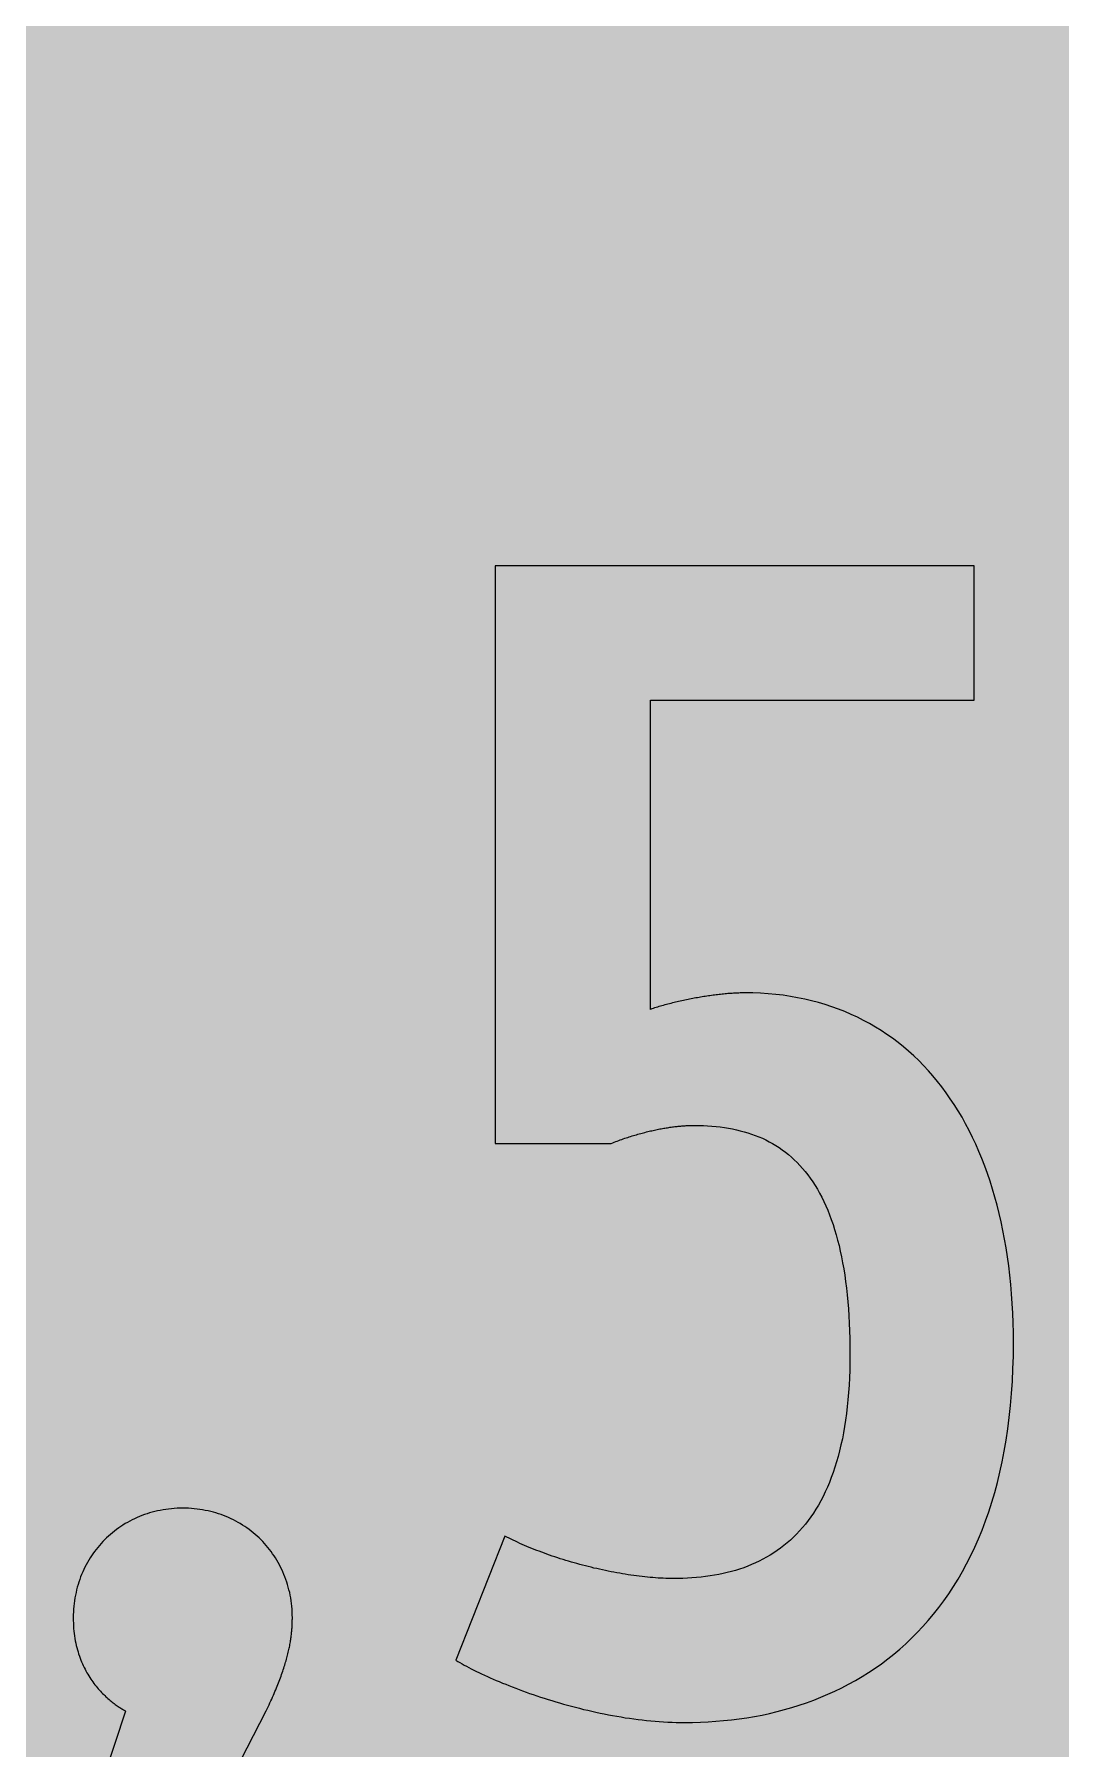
# Model space of a CAD drawing. Header units: millimetres. Extents: x 0 to 183, y 0 to 141.
# Drawn here: x 105.28 to 131.86, y 23.07 to 67.43 of the extents above; entities that cross this region are included whole.
import ezdxf

# ---------------------------------------------------------------- set-up
doc = ezdxf.new("R2010")
doc.units = ezdxf.units.MM

msp = doc.modelspace()

# ---------------------------------------------------------------- hatches: boundary and pattern name
for color, points in [(254, [(14.1633, 0.0536), (13.9878, 0.0533), (13.8125, 0.0559), (13.6373, 0.061), (13.462, 0.0686), (13.2893, 0.0787), (13.114, 0.0914), (12.9413, 0.1041), (12.7686, 0.1219), (12.5959, 0.1397), (12.4231, 0.16), (12.2504, 0.1829), (12.0777, 0.2057), (11.9075, 0.2337), (11.7373, 0.2616), (11.5672, 0.2921), (11.397, 0.3251), (11.2268, 0.3607), (11.0592, 0.3988), (10.8915, 0.4369), (10.7239, 0.4775), (10.5562, 0.5207), (10.3886, 0.5664), (10.2235, 0.6121), (10.0584, 0.6629), (9.8933, 0.7137), (9.7307, 0.7671), (9.5682, 0.8204), (9.4056, 0.8788), (9.2431, 0.9373), (9.083, 0.9982), (8.923, 1.0617), (8.763, 1.1252), (8.6055, 1.1938), (8.4455, 1.2624), (8.2906, 1.331), (8.1331, 1.4046), (7.9781, 1.4783), (7.8232, 1.5545), (7.6708, 1.6332), (7.5184, 1.7145), (7.366, 1.7958), (7.2161, 1.8796), (7.0663, 1.966), (6.919, 2.0523), (6.7716, 2.1438), (6.6243, 2.2352), (6.4795, 2.3266), (6.3348, 2.4232), (6.19, 2.5197), (6.0477, 2.6187), (5.908, 2.7178), (5.7683, 2.8194), (5.6286, 2.9235), (5.4915, 3.0302), (5.3543, 3.1369), (5.2197, 3.2461), (5.0851, 3.3579), (4.953, 3.4722), (4.8209, 3.5865), (4.6914, 3.7033), (4.5644, 3.8202), (4.4348, 3.9395), (4.3104, 4.0615), (4.1859, 4.1859), (4.0615, 4.3104), (3.9395, 4.4348), (3.8202, 4.5618), (3.7033, 4.6914), (3.5865, 4.8209), (3.4722, 4.953), (3.3579, 5.0851), (3.2487, 5.2197), (3.1369, 5.3543), (3.0302, 5.4915), (2.9235, 5.6286), (2.8194, 5.7683), (2.7178, 5.908), (2.6187, 6.0477), (2.5197, 6.19), (2.4232, 6.3348), (2.3266, 6.477), (2.2352, 6.6243), (2.1438, 6.7691), (2.0523, 6.919), (1.966, 7.0663), (1.8796, 7.2161), (1.7958, 7.366), (1.7145, 7.5184), (1.6332, 7.6708), (1.5545, 7.8232), (1.4783, 7.9781), (1.4046, 8.1331), (1.331, 8.2906), (1.2598, 8.4455), (1.1913, 8.603), (1.1252, 8.763), (1.0592, 8.923), (0.9982, 9.083), (0.9373, 9.2431), (0.8763, 9.4056), (0.8204, 9.5682), (0.7645, 9.7307), (0.7112, 9.8933), (0.6604, 10.0584), (0.6121, 10.2235), (0.5639, 10.3911), (0.5207, 10.5562), (0.4775, 10.7239), (0.4343, 10.8915), (0.3962, 11.0592), (0.3607, 11.2268), (0.3251, 11.397), (0.2921, 11.5672), (0.2616, 11.7373), (0.2311, 11.9075), (0.2057, 12.0802), (0.1803, 12.2504), (0.1575, 12.4231), (0.1372, 12.5959), (0.1194, 12.7686), (0.1041, 12.9413), (0.0889, 13.1166), (0.0787, 13.2893), (0.0686, 13.4645), (0.061, 13.6373), (0.0559, 13.8125), (0.0508, 13.9878), (0.0508, 14.163), (0.0522, 127.0536), (0.0508, 127.2286), (0.0559, 127.4039), (0.061, 127.5766), (0.0686, 127.7518), (0.0787, 127.9271), (0.0889, 128.0998), (0.1041, 128.2725), (0.1194, 128.4478), (0.1372, 128.6205), (0.1575, 128.7907), (0.1803, 128.9634), (0.2057, 129.1361), (0.2311, 129.3063), (0.2616, 129.4765), (0.2921, 129.6467), (0.3251, 129.8169), (0.3607, 129.987), (0.3962, 130.1547), (0.4343, 130.3249), (0.4775, 130.49), (0.5207, 130.6576), (0.5639, 130.8252), (0.6121, 130.9903), (0.6604, 131.1554), (0.7112, 131.3205), (0.7645, 131.4831), (0.8204, 131.6482), (0.8763, 131.8082), (0.9373, 131.9708), (0.9982, 132.1308), (1.0592, 132.2934), (1.1252, 132.4508), (1.1913, 132.6109), (1.2598, 132.7683), (1.331, 132.9258), (1.4046, 133.0808), (1.4783, 133.2357), (1.5545, 133.3906), (1.6332, 133.543), (1.7145, 133.6954), (1.7958, 133.8478), (1.8796, 133.9977), (1.966, 134.1476), (2.0523, 134.2974), (2.1438, 134.4447), (2.2352, 134.5895), (2.3266, 134.7368), (2.4232, 134.8791), (2.5197, 135.0239), (2.6187, 135.1661), (2.7178, 135.3058), (2.8194, 135.4455), (2.9235, 135.5852), (3.0302, 135.7224), (3.1369, 135.8595), (3.2487, 135.9941), (3.3579, 136.1288), (3.4722, 136.2608), (3.5865, 136.3929), (3.7033, 136.5225), (3.8202, 136.652), (3.9395, 136.779), (4.0615, 136.9035), (4.1859, 137.0305), (4.3104, 137.1524), (4.4348, 137.2743), (4.5644, 137.3937), (4.6914, 137.5131), (4.8209, 137.6274), (4.953, 137.7442), (5.0851, 137.856), (5.2197, 137.9677), (5.3543, 138.0769), (5.4915, 138.1836), (5.6286, 138.2903), (5.7683, 138.3944), (5.908, 138.496), (6.0477, 138.5976), (6.19, 138.6942), (6.3348, 138.7932), (6.4795, 138.8872), (6.6243, 138.9812), (6.7716, 139.0726), (6.919, 139.1615), (7.0663, 139.2479), (7.2161, 139.3342), (7.366, 139.4181), (7.5184, 139.5019), (7.6708, 139.5806), (7.8232, 139.6594), (7.9781, 139.7356), (8.1331, 139.8092), (8.2906, 139.8829), (8.4455, 139.954), (8.6055, 140.0226), (8.763, 140.0886), (8.923, 140.1547), (9.083, 140.2182), (9.2431, 140.2791), (9.4056, 140.3375), (9.5682, 140.3934), (9.7307, 140.4493), (9.8933, 140.5026), (10.0584, 140.5534), (10.2235, 140.6017), (10.3886, 140.65), (10.5562, 140.6957), (10.7239, 140.7389), (10.8915, 140.7795), (11.0592, 140.8176), (11.2268, 140.8557), (11.397, 140.8887), (11.5672, 140.9217), (11.7373, 140.9522), (11.9075, 140.9827), (12.0777, 141.0081), (12.2504, 141.0335), (12.4231, 141.0564), (12.5959, 141.0767), (12.7686, 141.0945), (12.9413, 141.1097), (13.114, 141.1249), (13.2893, 141.1376), (13.462, 141.1453), (13.6373, 141.1529), (13.8125, 141.158), (13.9878, 141.163), (14.163, 141.163), (169.3855, 141.1647), (169.5602, 141.163), (169.7355, 141.158), (169.9108, 141.1529), (170.0835, 141.1453), (170.2587, 141.1376), (170.4315, 141.1249), (170.6067, 141.1097), (170.7794, 141.0945), (170.9522, 141.0767), (171.1249, 141.0564), (171.2976, 141.0335), (171.4678, 141.0081), (171.6405, 140.9827), (171.8107, 140.9522), (171.9809, 140.9217), (172.151, 140.8887), (172.3187, 140.8557), (172.4889, 140.8176), (172.6565, 140.7795), (172.8241, 140.7389), (172.9918, 140.6957), (173.1569, 140.65), (173.3245, 140.6017), (173.4896, 140.5534), (173.6522, 140.5026), (173.8173, 140.4493), (173.9798, 140.3934), (174.1424, 140.3375), (174.305, 140.2791), (174.465, 140.2182), (174.625, 140.1547), (174.785, 140.0886), (174.9425, 140.0226), (175.1025, 139.954), (175.2575, 139.8829), (175.4149, 139.8092), (175.5699, 139.7356), (175.7248, 139.6594), (175.8772, 139.5806), (176.0296, 139.5019), (176.182, 139.4181), (176.3319, 139.3342), (176.4817, 139.2479), (176.6291, 139.1615), (176.7764, 139.0726), (176.9237, 138.9812), (177.0685, 138.8872), (177.2133, 138.7932), (177.358, 138.6942), (177.5003, 138.5976), (177.64, 138.496), (177.7797, 138.3944), (177.9194, 138.2903), (178.0565, 138.1836), (178.1937, 138.0769), (178.3283, 137.9677), (178.4629, 137.856), (178.595, 137.7442), (178.7271, 137.6274), (178.8566, 137.5131), (178.9836, 137.3937), (179.1132, 137.2743), (179.2376, 137.1524), (179.3621, 137.0305), (179.4866, 136.9035), (179.6085, 136.779), (179.7279, 136.652), (179.8447, 136.5225), (179.9615, 136.3929), (180.0758, 136.2608), (180.1901, 136.1288), (180.2994, 135.9941), (180.4111, 135.8595), (180.5178, 135.7224), (180.6245, 135.5852), (180.7261, 135.4455), (180.8302, 135.3058), (180.9293, 135.1661), (181.0283, 135.0239), (181.1249, 134.8791), (181.2214, 134.7368), (181.3128, 134.5895), (181.4043, 134.4447), (181.4957, 134.2974), (181.5821, 134.1476), (181.6684, 133.9977), (181.7522, 133.8478), (181.8335, 133.6954), (181.9148, 133.543), (181.991, 133.3906), (182.0697, 133.2357), (182.1434, 133.0808), (182.2145, 132.9258), (182.2856, 132.7683), (182.3542, 132.6109), (182.4228, 132.4508), (182.4863, 132.2934), (182.5498, 132.1308), (182.6108, 131.9708), (182.6692, 131.8082), (182.7276, 131.6482), (182.7809, 131.4831), (182.8343, 131.3205), (182.8851, 131.1554), (182.9359, 130.9903), (182.9816, 130.8252), (183.0273, 130.6576), (183.0705, 130.49), (183.1111, 130.3249), (183.1492, 130.1547), (183.1873, 129.987), (183.2229, 129.8169), (183.2559, 129.6467), (183.2864, 129.4765), (183.3143, 129.3063), (183.3397, 129.1361), (183.3651, 128.9634), (183.388, 128.7907), (183.4083, 128.6205), (183.4261, 128.4478), (183.4413, 128.2725), (183.4566, 128.0998), (183.4693, 127.9271), (183.4769, 127.7518), (183.4845, 127.5766), (183.4921, 127.4039), (183.4947, 127.2286), (183.4947, 127.0533), (183.4967, 14.1647), (183.4947, 13.9878), (183.4921, 13.8125), (183.4845, 13.6373), (183.4769, 13.4645), (183.4693, 13.2893), (183.4566, 13.1166), (183.4413, 12.9413), (183.4261, 12.7686), (183.4083, 12.5959), (183.388, 12.4231), (183.3651, 12.2504), (183.3397, 12.0802), (183.3143, 11.9075), (183.2864, 11.7373), (183.2559, 11.5672), (183.2229, 11.397), (183.1873, 11.2268), (183.1492, 11.0592), (183.1111, 10.8915), (183.0705, 10.7239), (183.0273, 10.5562), (182.9816, 10.3911), (182.9359, 10.2235), (182.8851, 10.0584), (182.8343, 9.8933), (182.7809, 9.7307), (182.7276, 9.5682), (182.6692, 9.4056), (182.6108, 9.2431), (182.5498, 9.083), (182.4863, 8.923), (182.4228, 8.763), (182.3542, 8.603), (182.2856, 8.4455), (182.2145, 8.2906), (182.1434, 8.1331), (182.0697, 7.9781), (181.991, 7.8232), (181.9148, 7.6708), (181.8335, 7.5184), (181.7522, 7.366), (181.6684, 7.2161), (181.5821, 7.0663), (181.4957, 6.919), (181.4043, 6.7691), (181.3128, 6.6243), (181.2214, 6.477), (181.1249, 6.3348), (181.0283, 6.19), (180.9293, 6.0477), (180.8302, 5.908), (180.7261, 5.7683), (180.6245, 5.6286), (180.5178, 5.4915), (180.4111, 5.3543), (180.2994, 5.2197), (180.1901, 5.0851), (180.0758, 4.953), (179.9615, 4.8209), (179.8447, 4.6914), (179.7279, 4.5618), (179.6085, 4.4348), (179.4866, 4.3104), (179.3621, 4.1859), (179.2376, 4.0615), (179.1132, 3.9395), (178.9836, 3.8202), (178.8566, 3.7033), (178.7271, 3.5865), (178.595, 3.4722), (178.4629, 3.3579), (178.3283, 3.2461), (178.1937, 3.1369), (178.0565, 3.0302), (177.9194, 2.9235), (177.7797, 2.8194), (177.64, 2.7178), (177.5003, 2.6187), (177.358, 2.5197), (177.2133, 2.4232), (177.0685, 2.3266), (176.9237, 2.2352), (176.7764, 2.1438), (176.6291, 2.0523), (176.4817, 1.966), (176.3319, 1.8796), (176.182, 1.7958), (176.0296, 1.7145), (175.8772, 1.6332), (175.7248, 1.5545), (175.5699, 1.4783), (175.4149, 1.4046), (175.2575, 1.331), (175.1025, 1.2624), (174.9425, 1.1938), (174.785, 1.1252), (174.625, 1.0617), (174.465, 0.9982), (174.305, 0.9373), (174.1424, 0.8788), (173.9798, 0.8204), (173.8173, 0.7671), (173.6522, 0.7137), (173.4896, 0.6629), (173.3245, 0.6121), (173.1569, 0.5664), (172.9918, 0.5207), (172.8241, 0.4775), (172.6565, 0.4369), (172.4889, 0.3988), (172.3187, 0.3607), (172.151, 0.3251), (171.9809, 0.2921), (171.8107, 0.2616), (171.6405, 0.2337), (171.4678, 0.2057), (171.2976, 0.1829), (171.1249, 0.16), (170.9522, 0.1397), (170.7794, 0.1219), (170.6067, 0.1041), (170.4315, 0.0914), (170.2587, 0.0787), (170.0835, 0.0686), (169.9108, 0.061), (169.7355, 0.0559), (169.5602, 0.0533), (169.385, 0.0533)]), (59, [(129.6211, 50.2031), (129.6211, 53.6758), (117.2175, 53.6758), (117.2175, 38.7322), (120.2228, 38.7322), (120.2614, 38.7477), (120.2995, 38.7629), (120.3401, 38.7782), (120.3782, 38.7909), (120.4189, 38.8061), (120.457, 38.8214), (120.4976, 38.8341), (120.5357, 38.8468), (120.5738, 38.862), (120.6119, 38.8747), (120.65, 38.8874), (120.6881, 38.9001), (120.7262, 38.9103), (120.7643, 38.923), (120.8024, 38.9357), (120.838, 38.9458), (120.8761, 38.956), (120.9142, 38.9687), (120.9497, 38.9788), (120.9878, 38.989), (121.0234, 38.9992), (121.0589, 39.0068), (121.097, 39.0169), (121.1326, 39.0271), (121.1682, 39.0347), (121.2037, 39.0449), (121.2393, 39.0525), (121.2748, 39.0601), (121.3104, 39.0677), (121.3434, 39.0754), (121.379, 39.083), (121.412, 39.0906), (121.4476, 39.0957), (121.4806, 39.1033), (121.5136, 39.1084), (121.5492, 39.116), (121.5822, 39.1211), (121.6152, 39.1262), (121.6482, 39.1312), (121.6787, 39.1363), (121.7117, 39.1414), (121.7447, 39.1465), (121.7752, 39.1516), (121.8082, 39.1566), (121.8387, 39.1592), (121.8692, 39.1643), (121.8997, 39.1668), (121.9302, 39.1693), (121.9606, 39.1744), (121.9911, 39.177), (122.0216, 39.1795), (122.0495, 39.182), (122.08, 39.1846), (122.108, 39.1871), (122.1359, 39.1871), (122.1638, 39.1897), (122.1943, 39.1897), (122.2197, 39.1922), (122.2477, 39.1922), (122.2756, 39.1947), (122.301, 39.1947), (122.3289, 39.1947), (122.3543, 39.1947), (122.3797, 39.1947), (122.4966, 39.1947), (122.6083, 39.1922), (122.7201, 39.1871), (122.8319, 39.1795), (122.9411, 39.1693), (123.0478, 39.1566), (123.1544, 39.1414), (123.2586, 39.1262), (123.3627, 39.1058), (123.4643, 39.083), (123.5659, 39.0601), (123.665, 39.0322), (123.7615, 39.0042), (123.858, 38.9712), (123.952, 38.9382), (124.046, 38.9001), (124.1374, 38.862), (124.2263, 38.8188), (124.3152, 38.7731), (124.4016, 38.7248), (124.4879, 38.674), (124.5718, 38.6207), (124.653, 38.5623), (124.7318, 38.5039), (124.8105, 38.4404), (124.8893, 38.3743), (124.9629, 38.3057), (125.0366, 38.2346), (125.1077, 38.1584), (125.1788, 38.0822), (125.2474, 38.0009), (125.3134, 37.9146), (125.3769, 37.8282), (125.4404, 37.7368), (125.5014, 37.6403), (125.5598, 37.5437), (125.6182, 37.4421), (125.6741, 37.3355), (125.7275, 37.2288), (125.7783, 37.117), (125.8291, 37.0002), (125.8748, 36.8808), (125.9205, 36.7589), (125.9662, 36.6319), (126.0069, 36.5023), (126.0475, 36.3677), (126.0856, 36.2306), (126.1212, 36.0883), (126.1542, 35.9435), (126.1847, 35.7937), (126.2151, 35.6387), (126.2431, 35.4813), (126.2685, 35.3212), (126.2913, 35.1561), (126.3117, 34.986), (126.332, 34.8107), (126.3472, 34.6329), (126.3625, 34.4526), (126.3752, 34.2646), (126.3853, 34.0741), (126.3929, 33.8785), (126.398, 33.6804), (126.4031, 33.4772), (126.4031, 33.2689), (126.4031, 33.0632), (126.398, 32.86), (126.3904, 32.6644), (126.3802, 32.4714), (126.3675, 32.2834), (126.3523, 32.098), (126.3345, 31.9176), (126.3142, 31.7424), (126.2913, 31.5722), (126.2659, 31.4046), (126.238, 31.242), (126.2075, 31.082), (126.172, 30.927), (126.1364, 30.7772), (126.0983, 30.6299), (126.0577, 30.4876), (126.0145, 30.3479), (125.9688, 30.2133), (125.9205, 30.0812), (125.8722, 29.9542), (125.8189, 29.8298), (125.7656, 29.7104), (125.7071, 29.5935), (125.6487, 29.4818), (125.5878, 29.37), (125.5243, 29.2659), (125.4582, 29.1643), (125.3922, 29.0652), (125.3211, 28.9687), (125.2499, 28.8773), (125.1763, 28.7884), (125.1001, 28.702), (125.0239, 28.6207), (124.9451, 28.542), (124.8639, 28.4658), (124.78, 28.3921), (124.6962, 28.3235), (124.6099, 28.2575), (124.521, 28.194), (124.4321, 28.133), (124.3381, 28.0746), (124.2466, 28.0213), (124.1501, 27.9679), (124.0536, 27.9197), (123.9571, 27.874), (123.8555, 27.8308), (123.7564, 27.7876), (123.6523, 27.7495), (123.5481, 27.7139), (123.444, 27.6809), (123.3348, 27.653), (123.2281, 27.625), (123.1189, 27.5996), (123.0071, 27.5742), (122.8954, 27.5539), (122.7811, 27.5361), (122.6668, 27.5209), (122.5499, 27.5057), (122.4331, 27.4955), (122.3137, 27.4853), (122.1969, 27.4777), (122.0749, 27.4726), (121.953, 27.4701), (121.8311, 27.4701), (121.7676, 27.4701), (121.7016, 27.4701), (121.6381, 27.4726), (121.572, 27.4752), (121.5034, 27.4777), (121.4374, 27.4828), (121.3688, 27.4879), (121.3002, 27.493), (121.2317, 27.498), (121.1605, 27.5057), (121.092, 27.5133), (121.0208, 27.5209), (120.9497, 27.5285), (120.8761, 27.5387), (120.8049, 27.5488), (120.7338, 27.559), (120.6602, 27.5692), (120.5865, 27.5793), (120.5154, 27.592), (120.4417, 27.6047), (120.3681, 27.6174), (120.2944, 27.6327), (120.2207, 27.6454), (120.1471, 27.6606), (120.0734, 27.6758), (119.9972, 27.6936), (119.9236, 27.7089), (119.8499, 27.7266), (119.7762, 27.7419), (119.7026, 27.7597), (119.6289, 27.78), (119.5553, 27.7978), (119.4816, 27.8155), (119.4079, 27.8359), (119.3368, 27.8562), (119.2632, 27.8765), (119.192, 27.8968), (119.1184, 27.9171), (119.0473, 27.94), (118.9761, 27.9603), (118.905, 27.9832), (118.8364, 28.006), (118.7653, 28.0289), (118.6967, 28.0518), (118.6282, 28.0746), (118.5596, 28.1), (118.4935, 28.1229), (118.425, 28.1483), (118.3589, 28.1737), (118.2929, 28.1965), (118.2294, 28.2219), (118.1659, 28.2473), (118.1024, 28.2753), (118.0414, 28.3007), (117.9779, 28.3261), (117.9195, 28.354), (117.8585, 28.3794), (117.8001, 28.4074), (117.7417, 28.4328), (117.6858, 28.4607), (117.6299, 28.4886), (117.5766, 28.514), (117.5233, 28.542), (117.4699, 28.5699), (116.2018, 25.3541), (116.2507, 25.3238), (116.3041, 25.2933), (116.3599, 25.2603), (116.4158, 25.2298), (116.4742, 25.1993), (116.5352, 25.1663), (116.5987, 25.1333), (116.6647, 25.1003), (116.7308, 25.0673), (116.7994, 25.0342), (116.8679, 25.0012), (116.9416, 24.9682), (117.0153, 24.9352), (117.0889, 24.9022), (117.1677, 24.8666), (117.2464, 24.8336), (117.3251, 24.8006), (117.4064, 24.765), (117.4902, 24.732), (117.5741, 24.699), (117.6604, 24.6634), (117.7493, 24.6304), (117.8382, 24.5974), (117.9271, 24.5643), (118.0186, 24.5313), (118.11, 24.4983), (118.204, 24.4678), (118.298, 24.4348), (118.3945, 24.4018), (118.491, 24.3713), (118.5875, 24.3408), (118.6866, 24.3103), (118.7882, 24.2799), (118.8872, 24.2494), (118.9888, 24.2214), (119.0904, 24.1935), (119.1946, 24.1656), (119.2987, 24.1376), (119.4029, 24.1122), (119.507, 24.0843), (119.6137, 24.0589), (119.7204, 24.036), (119.827, 24.0106), (119.9337, 23.9878), (120.0429, 23.9674), (120.1496, 23.9446), (120.2588, 23.9243), (120.3681, 23.9065), (120.4773, 23.8862), (120.5865, 23.8684), (120.6957, 23.8531), (120.8075, 23.8379), (120.9167, 23.8227), (121.0259, 23.81), (121.1377, 23.7973), (121.2469, 23.7871), (121.3587, 23.7769), (121.4679, 23.7693), (121.5796, 23.7617), (121.6889, 23.7541), (121.7981, 23.749), (121.9073, 23.7465), (122.0191, 23.7439), (122.1283, 23.7439), (122.3289, 23.7465), (122.5321, 23.7515), (122.7328, 23.7617), (122.9335, 23.7744), (123.1341, 23.7922), (123.3348, 23.8125), (123.5329, 23.8379), (123.7336, 23.8658), (123.9291, 23.9014), (124.1273, 23.937), (124.3228, 23.9801), (124.5159, 24.0259), (124.7089, 24.0767), (124.8994, 24.1325), (125.0899, 24.191), (125.2779, 24.2545), (125.4658, 24.323), (125.6487, 24.3967), (125.8341, 24.4729), (126.0145, 24.5542), (126.1923, 24.6431), (126.3701, 24.7345), (126.5453, 24.831), (126.7181, 24.9326), (126.8882, 25.0368), (127.0533, 25.1485), (127.2184, 25.2654), (127.381, 25.3873), (127.541, 25.5143), (127.6985, 25.6438), (127.8509, 25.781), (128.0008, 25.9232), (128.1481, 26.0706), (128.2929, 26.2255), (128.4326, 26.383), (128.5697, 26.5481), (128.7043, 26.7157), (128.8339, 26.891), (128.9609, 27.0713), (129.0828, 27.2593), (129.2022, 27.4498), (129.3165, 27.6479), (129.4257, 27.8511), (129.5324, 28.0619), (129.634, 28.2778), (129.733, 28.4988), (129.827, 28.7249), (129.9134, 28.9585), (129.9972, 29.1998), (130.0785, 29.4462), (130.1521, 29.6977), (130.2207, 29.9568), (130.2868, 30.2209), (130.3452, 30.4927), (130.3985, 30.7696), (130.4493, 31.054), (130.4925, 31.3436), (130.5306, 31.6408), (130.5611, 31.9456), (130.589, 32.2555), (130.6093, 32.573), (130.6246, 32.8981), (130.6347, 33.2283), (130.6373, 33.5661), (130.6347, 33.8277), (130.6297, 34.0843), (130.6195, 34.3383), (130.6068, 34.5897), (130.589, 34.8361), (130.5687, 35.0799), (130.5433, 35.3212), (130.5154, 35.56), (130.4849, 35.7937), (130.4493, 36.0248), (130.4087, 36.2534), (130.3655, 36.4769), (130.3198, 36.6979), (130.269, 36.9164), (130.2156, 37.1297), (130.1598, 37.338), (130.0988, 37.5463), (130.0353, 37.7495), (129.9667, 37.9476), (129.8956, 38.1432), (129.8219, 38.3362), (129.7432, 38.5242), (129.6619, 38.7071), (129.5781, 38.8874), (129.4917, 39.0652), (129.4003, 39.2379), (129.3063, 39.4056), (129.2073, 39.5707), (129.1057, 39.7332), (129.0015, 39.8882), (128.8948, 40.0431), (128.7856, 40.1904), (128.6713, 40.3352), (128.5545, 40.4774), (128.4351, 40.6121), (128.3106, 40.7441), (128.1836, 40.8737), (128.0566, 40.9981), (127.922, 41.1175), (127.7874, 41.2318), (127.6502, 41.3436), (127.508, 41.4503), (127.3632, 41.5519), (127.2159, 41.6484), (127.066, 41.7424), (126.9136, 41.8313), (126.7587, 41.9151), (126.5987, 41.9964), (126.4387, 42.07), (126.2736, 42.1411), (126.1059, 42.2072), (125.9383, 42.2681), (125.7656, 42.324), (125.5903, 42.3774), (125.4125, 42.4231), (125.2322, 42.4663), (125.0467, 42.5018), (124.8613, 42.5348), (124.6734, 42.5628), (124.4829, 42.5856), (124.2898, 42.6034), (124.0917, 42.6161), (123.8936, 42.6237), (123.6929, 42.6263), (123.6599, 42.6263), (123.6294, 42.6237), (123.5964, 42.6237), (123.5634, 42.6237), (123.5278, 42.6212), (123.4948, 42.6212), (123.4592, 42.6187), (123.4237, 42.6187), (123.3881, 42.6161), (123.3526, 42.6136), (123.317, 42.611), (123.2814, 42.6085), (123.2433, 42.606), (123.2052, 42.6009), (123.1697, 42.5983), (123.1316, 42.5958), (123.0935, 42.5907), (123.0554, 42.5856), (123.0147, 42.5831), (122.9766, 42.578), (122.9385, 42.5729), (122.8979, 42.5679), (122.8598, 42.5628), (122.8192, 42.5577), (122.7785, 42.5526), (122.7404, 42.5475), (122.6998, 42.5399), (122.6591, 42.5348), (122.6185, 42.5298), (122.5779, 42.5221), (122.5372, 42.5145), (122.4966, 42.5094), (122.4559, 42.5018), (122.4153, 42.4942), (122.3747, 42.4866), (122.334, 42.479), (122.2934, 42.4713), (122.2527, 42.4637), (122.2121, 42.4561), (122.1715, 42.4459), (122.1308, 42.4383), (122.0902, 42.4307), (122.0495, 42.4205), (122.0089, 42.4129), (121.9683, 42.4028), (121.9276, 42.3926), (121.887, 42.385), (121.8489, 42.3748), (121.8082, 42.3647), (121.7676, 42.3545), (121.7295, 42.3443), (121.6889, 42.3342), (121.6508, 42.324), (121.6127, 42.3139), (121.572, 42.3037), (121.5339, 42.2935), (121.4958, 42.2808), (121.4577, 42.2707), (121.4222, 42.258), (121.3841, 42.2478), (121.346, 42.2351), (121.3104, 42.225), (121.2748, 42.2123), (121.2393, 42.1996), (121.2398, 50.2031)]), (59, [(106.2951, 26.4552), (106.2939, 26.383), (106.2965, 26.3144), (106.299, 26.2458), (106.3041, 26.1772), (106.3117, 26.1112), (106.3193, 26.0477), (106.3269, 25.9842), (106.3371, 25.9207), (106.3473, 25.8597), (106.36, 25.7988), (106.3727, 25.7404), (106.3854, 25.6845), (106.4006, 25.6261), (106.4184, 25.5702), (106.4336, 25.5168), (106.4514, 25.4635), (106.4717, 25.4102), (106.4895, 25.3594), (106.5098, 25.3111), (106.5301, 25.2603), (106.553, 25.2146), (106.5759, 25.1663), (106.5987, 25.1206), (106.6216, 25.0774), (106.647, 25.0317), (106.6698, 24.9911), (106.6952, 24.9479), (106.7206, 24.9072), (106.7486, 24.8691), (106.774, 24.8285), (106.8019, 24.7929), (106.8273, 24.7548), (106.8553, 24.7193), (106.8832, 24.6837), (106.9111, 24.6507), (106.9391, 24.6177), (106.967, 24.5847), (106.995, 24.5542), (107.0229, 24.5237), (107.0534, 24.4958), (107.0813, 24.4678), (107.1093, 24.4399), (107.1372, 24.4119), (107.1651, 24.3865), (107.1931, 24.3611), (107.221, 24.3383), (107.249, 24.3154), (107.2769, 24.2926), (107.3023, 24.2722), (107.3302, 24.2494), (107.3556, 24.2316), (107.381, 24.2113), (107.4064, 24.1935), (107.4318, 24.1757), (107.4572, 24.1579), (107.4801, 24.1427), (107.503, 24.1275), (107.5258, 24.1122), (107.5487, 24.0995), (107.5715, 24.0868), (107.5919, 24.0741), (107.6096, 24.0614), (107.63, 24.0513), (107.6477, 24.0411), (105.7451, 18.2848), (108.3275, 18.2848), (111.2905, 24.0425), (111.3155, 24.0944), (111.3384, 24.1478), (111.3638, 24.1986), (111.3866, 24.2494), (111.4095, 24.3002), (111.4323, 24.351), (111.4552, 24.3992), (111.4755, 24.4475), (111.4958, 24.4958), (111.5162, 24.544), (111.5365, 24.5897), (111.5568, 24.638), (111.5746, 24.6837), (111.5924, 24.7269), (111.6101, 24.7726), (111.6279, 24.8158), (111.6432, 24.859), (111.6584, 24.9022), (111.6762, 24.9453), (111.6889, 24.9885), (111.7041, 25.0292), (111.7194, 25.0698), (111.7321, 25.1104), (111.7448, 25.1511), (111.7575, 25.1892), (111.7702, 25.2273), (111.7829, 25.2679), (111.793, 25.306), (111.8032, 25.3416), (111.8133, 25.3797), (111.8235, 25.4178), (111.8337, 25.4533), (111.8438, 25.4889), (111.8514, 25.5245), (111.8616, 25.56), (111.8692, 25.5956), (111.8768, 25.6286), (111.8845, 25.6642), (111.8921, 25.6972), (111.8972, 25.7302), (111.9048, 25.7632), (111.9099, 25.7962), (111.9149, 25.8293), (111.92, 25.8623), (111.9251, 25.8928), (111.9302, 25.9258), (111.9353, 25.9563), (111.9378, 25.9867), (111.9429, 26.0172), (111.9454, 26.0477), (111.948, 26.0782), (111.9505, 26.1087), (111.9556, 26.1391), (111.9556, 26.1671), (111.9581, 26.1976), (111.9607, 26.2255), (111.9632, 26.256), (111.9632, 26.2839), (111.9657, 26.3119), (111.9657, 26.3423), (111.9657, 26.3703), (111.9657, 26.3982), (111.9683, 26.4262), (111.9683, 26.4541), (111.9657, 26.5278), (111.9632, 26.604), (111.9581, 26.6776), (111.953, 26.7513), (111.9454, 26.8224), (111.9353, 26.8961), (111.9251, 26.9672), (111.9124, 27.0383), (111.8972, 27.1069), (111.8794, 27.1755), (111.8616, 27.244), (111.8438, 27.3126), (111.8235, 27.3787), (111.8006, 27.4447), (111.7752, 27.5107), (111.7498, 27.5768), (111.7219, 27.6403), (111.694, 27.7012), (111.6635, 27.7647), (111.633, 27.8232), (111.6, 27.8841), (111.567, 27.9425), (111.5314, 28.001), (111.4933, 28.0568), (111.4552, 28.1127), (111.4171, 28.1686), (111.3739, 28.2219), (111.3333, 28.2753), (111.2901, 28.3261), (111.2444, 28.3769), (111.1987, 28.4277), (111.1529, 28.4759), (111.1047, 28.5217), (111.0539, 28.5674), (111.0031, 28.6131), (110.9523, 28.6563), (110.8989, 28.6969), (110.8456, 28.7376), (110.7897, 28.7782), (110.7338, 28.8163), (110.678, 28.8544), (110.6195, 28.89), (110.5611, 28.923), (110.5002, 28.956), (110.4392, 28.9865), (110.3782, 29.017), (110.3147, 29.0449), (110.2512, 29.0728), (110.1877, 29.0982), (110.1217, 29.1236), (110.0557, 29.144), (109.9896, 29.1668), (109.921, 29.1846), (109.8525, 29.2024), (109.7839, 29.2202), (109.7128, 29.2329), (109.6442, 29.2481), (109.5705, 29.2583), (109.4994, 29.2684), (109.4257, 29.276), (109.3546, 29.2811), (109.2784, 29.2862), (109.2048, 29.2887), (109.1286, 29.2887), (109.0549, 29.2887), (108.9812, 29.2862), (108.905, 29.2811), (108.8339, 29.276), (108.7603, 29.2684), (108.6891, 29.2583), (108.618, 29.2481), (108.5469, 29.2329), (108.4758, 29.2202), (108.4072, 29.2024), (108.3386, 29.1846), (108.27, 29.1668), (108.204, 29.144), (108.138, 29.1236), (108.0719, 29.0982), (108.0084, 29.0728), (107.9449, 29.0449), (107.8814, 29.017), (107.8205, 28.9865), (107.7595, 28.956), (107.6985, 28.923), (107.6401, 28.89), (107.5817, 28.8544), (107.5258, 28.8163), (107.4699, 28.7782), (107.4141, 28.7376), (107.3607, 28.6969), (107.3074, 28.6563), (107.2566, 28.6131), (107.2058, 28.5674), (107.1575, 28.5217), (107.1093, 28.4759), (107.061, 28.4277), (107.0153, 28.3769), (106.9721, 28.3261), (106.9289, 28.2753), (106.8857, 28.2219), (106.8451, 28.1686), (106.8045, 28.1127), (106.7664, 28.0568), (106.7308, 28.001), (106.6952, 27.9425), (106.6597, 27.8841), (106.6267, 27.8232), (106.5962, 27.7647), (106.5657, 27.7012), (106.5378, 27.6403), (106.5098, 27.5768), (106.4844, 27.5107), (106.4616, 27.4447), (106.4387, 27.3787), (106.4184, 27.3126), (106.3981, 27.244), (106.3803, 27.1755), (106.365, 27.1069), (106.3498, 27.0383), (106.3371, 26.9672), (106.3244, 26.8961), (106.3168, 26.8224), (106.3092, 26.7513), (106.3015, 26.6776), (106.2965, 26.604), (106.2939, 26.5278), (106.2939, 26.4541)])]:
    msp.add_hatch(color=color).paths.add_polyline_path(points)

# ---------------------------------------------------------------- linework, layer by layer
at = {"color": 59}
for points in [[(129.6211, 50.2031), (129.6211, 53.6758), (117.2175, 53.6758), (117.2175, 38.7322), (120.2228, 38.7322), (120.2614, 38.7477), (120.2995, 38.7629), (120.3401, 38.7782), (120.3782, 38.7909), (120.4189, 38.8061), (120.457, 38.8214), (120.4976, 38.8341), (120.5357, 38.8468), (120.5738, 38.862), (120.6119, 38.8747), (120.65, 38.8874), (120.6881, 38.9001), (120.7262, 38.9103), (120.7643, 38.923), (120.8024, 38.9357), (120.838, 38.9458), (120.8761, 38.956), (120.9142, 38.9687), (120.9497, 38.9788), (120.9878, 38.989), (121.0234, 38.9992), (121.0589, 39.0068), (121.097, 39.0169), (121.1326, 39.0271), (121.1682, 39.0347), (121.2037, 39.0449), (121.2393, 39.0525), (121.2748, 39.0601), (121.3104, 39.0677), (121.3434, 39.0754), (121.379, 39.083), (121.412, 39.0906), (121.4476, 39.0957), (121.4806, 39.1033), (121.5136, 39.1084), (121.5492, 39.116), (121.5822, 39.1211), (121.6152, 39.1262), (121.6482, 39.1312), (121.6787, 39.1363), (121.7117, 39.1414), (121.7447, 39.1465), (121.7752, 39.1516), (121.8082, 39.1566), (121.8387, 39.1592), (121.8692, 39.1643), (121.8997, 39.1668), (121.9302, 39.1693), (121.9606, 39.1744), (121.9911, 39.177), (122.0216, 39.1795), (122.0495, 39.182), (122.08, 39.1846), (122.108, 39.1871), (122.1359, 39.1871), (122.1638, 39.1897), (122.1943, 39.1897), (122.2197, 39.1922), (122.2477, 39.1922), (122.2756, 39.1947), (122.301, 39.1947), (122.3289, 39.1947), (122.3543, 39.1947), (122.3797, 39.1947), (122.4966, 39.1947), (122.6083, 39.1922), (122.7201, 39.1871), (122.8319, 39.1795), (122.9411, 39.1693), (123.0478, 39.1566), (123.1544, 39.1414), (123.2586, 39.1262), (123.3627, 39.1058), (123.4643, 39.083), (123.5659, 39.0601), (123.665, 39.0322), (123.7615, 39.0042), (123.858, 38.9712), (123.952, 38.9382), (124.046, 38.9001), (124.1374, 38.862), (124.2263, 38.8188), (124.3152, 38.7731), (124.4016, 38.7248), (124.4879, 38.674), (124.5718, 38.6207), (124.653, 38.5623), (124.7318, 38.5039), (124.8105, 38.4404), (124.8893, 38.3743), (124.9629, 38.3057), (125.0366, 38.2346), (125.1077, 38.1584), (125.1788, 38.0822), (125.2474, 38.0009), (125.3134, 37.9146), (125.3769, 37.8282), (125.4404, 37.7368), (125.5014, 37.6403), (125.5598, 37.5437), (125.6182, 37.4421), (125.6741, 37.3355), (125.7275, 37.2288), (125.7783, 37.117), (125.8291, 37.0002), (125.8748, 36.8808), (125.9205, 36.7589), (125.9662, 36.6319), (126.0069, 36.5023), (126.0475, 36.3677), (126.0856, 36.2306), (126.1212, 36.0883), (126.1542, 35.9435), (126.1847, 35.7937), (126.2151, 35.6387), (126.2431, 35.4813), (126.2685, 35.3212), (126.2913, 35.1561), (126.3117, 34.986), (126.332, 34.8107), (126.3472, 34.6329), (126.3625, 34.4526), (126.3752, 34.2646), (126.3853, 34.0741), (126.3929, 33.8785), (126.398, 33.6804), (126.4031, 33.4772), (126.4031, 33.2689), (126.4031, 33.0632), (126.398, 32.86), (126.3904, 32.6644), (126.3802, 32.4714), (126.3675, 32.2834), (126.3523, 32.098), (126.3345, 31.9176), (126.3142, 31.7424), (126.2913, 31.5722), (126.2659, 31.4046), (126.238, 31.242), (126.2075, 31.082), (126.172, 30.927), (126.1364, 30.7772), (126.0983, 30.6299), (126.0577, 30.4876), (126.0145, 30.3479), (125.9688, 30.2133), (125.9205, 30.0812), (125.8722, 29.9542), (125.8189, 29.8298), (125.7656, 29.7104), (125.7071, 29.5935), (125.6487, 29.4818), (125.5878, 29.37), (125.5243, 29.2659), (125.4582, 29.1643), (125.3922, 29.0652), (125.3211, 28.9687), (125.2499, 28.8773), (125.1763, 28.7884), (125.1001, 28.702), (125.0239, 28.6207), (124.9451, 28.542), (124.8639, 28.4658), (124.78, 28.3921), (124.6962, 28.3235), (124.6099, 28.2575), (124.521, 28.194), (124.4321, 28.133), (124.3381, 28.0746), (124.2466, 28.0213), (124.1501, 27.9679), (124.0536, 27.9197), (123.9571, 27.874), (123.8555, 27.8308), (123.7564, 27.7876), (123.6523, 27.7495), (123.5481, 27.7139), (123.444, 27.6809), (123.3348, 27.653), (123.2281, 27.625), (123.1189, 27.5996), (123.0071, 27.5742), (122.8954, 27.5539), (122.7811, 27.5361), (122.6668, 27.5209), (122.5499, 27.5057), (122.4331, 27.4955), (122.3137, 27.4853), (122.1969, 27.4777), (122.0749, 27.4726), (121.953, 27.4701), (121.8311, 27.4701), (121.7676, 27.4701), (121.7016, 27.4701), (121.6381, 27.4726), (121.572, 27.4752), (121.5034, 27.4777), (121.4374, 27.4828), (121.3688, 27.4879), (121.3002, 27.493), (121.2317, 27.498), (121.1605, 27.5057), (121.092, 27.5133), (121.0208, 27.5209), (120.9497, 27.5285), (120.8761, 27.5387), (120.8049, 27.5488), (120.7338, 27.559), (120.6602, 27.5692), (120.5865, 27.5793), (120.5154, 27.592), (120.4417, 27.6047), (120.3681, 27.6174), (120.2944, 27.6327), (120.2207, 27.6454), (120.1471, 27.6606), (120.0734, 27.6758), (119.9972, 27.6936), (119.9236, 27.7089), (119.8499, 27.7266), (119.7762, 27.7419), (119.7026, 27.7597), (119.6289, 27.78), (119.5553, 27.7978), (119.4816, 27.8155), (119.4079, 27.8359), (119.3368, 27.8562), (119.2632, 27.8765), (119.192, 27.8968), (119.1184, 27.9171), (119.0473, 27.94), (118.9761, 27.9603), (118.905, 27.9832), (118.8364, 28.006), (118.7653, 28.0289), (118.6967, 28.0518), (118.6282, 28.0746), (118.5596, 28.1), (118.4935, 28.1229), (118.425, 28.1483), (118.3589, 28.1737), (118.2929, 28.1965), (118.2294, 28.2219), (118.1659, 28.2473), (118.1024, 28.2753), (118.0414, 28.3007), (117.9779, 28.3261), (117.9195, 28.354), (117.8585, 28.3794), (117.8001, 28.4074), (117.7417, 28.4328), (117.6858, 28.4607), (117.6299, 28.4886), (117.5766, 28.514), (117.5233, 28.542), (117.4699, 28.5699), (116.2018, 25.3541), (116.2507, 25.3238), (116.3041, 25.2933), (116.3599, 25.2603), (116.4158, 25.2298), (116.4742, 25.1993), (116.5352, 25.1663), (116.5987, 25.1333), (116.6647, 25.1003), (116.7308, 25.0673), (116.7994, 25.0342), (116.8679, 25.0012), (116.9416, 24.9682), (117.0153, 24.9352), (117.0889, 24.9022), (117.1677, 24.8666), (117.2464, 24.8336), (117.3251, 24.8006), (117.4064, 24.765), (117.4902, 24.732), (117.5741, 24.699), (117.6604, 24.6634), (117.7493, 24.6304), (117.8382, 24.5974), (117.9271, 24.5643), (118.0186, 24.5313), (118.11, 24.4983), (118.204, 24.4678), (118.298, 24.4348), (118.3945, 24.4018), (118.491, 24.3713), (118.5875, 24.3408), (118.6866, 24.3103), (118.7882, 24.2799), (118.8872, 24.2494), (118.9888, 24.2214), (119.0904, 24.1935), (119.1946, 24.1656), (119.2987, 24.1376), (119.4029, 24.1122), (119.507, 24.0843), (119.6137, 24.0589), (119.7204, 24.036), (119.827, 24.0106), (119.9337, 23.9878), (120.0429, 23.9674), (120.1496, 23.9446), (120.2588, 23.9243), (120.3681, 23.9065), (120.4773, 23.8862), (120.5865, 23.8684), (120.6957, 23.8531), (120.8075, 23.8379), (120.9167, 23.8227), (121.0259, 23.81), (121.1377, 23.7973), (121.2469, 23.7871), (121.3587, 23.7769), (121.4679, 23.7693), (121.5796, 23.7617), (121.6889, 23.7541), (121.7981, 23.749), (121.9073, 23.7465), (122.0191, 23.7439), (122.1283, 23.7439), (122.3289, 23.7465), (122.5321, 23.7515), (122.7328, 23.7617), (122.9335, 23.7744), (123.1341, 23.7922), (123.3348, 23.8125), (123.5329, 23.8379), (123.7336, 23.8658), (123.9291, 23.9014), (124.1273, 23.937), (124.3228, 23.9801), (124.5159, 24.0259), (124.7089, 24.0767), (124.8994, 24.1325), (125.0899, 24.191), (125.2779, 24.2545), (125.4658, 24.323), (125.6487, 24.3967), (125.8341, 24.4729), (126.0145, 24.5542), (126.1923, 24.6431), (126.3701, 24.7345), (126.5453, 24.831), (126.7181, 24.9326), (126.8882, 25.0368), (127.0533, 25.1485), (127.2184, 25.2654), (127.381, 25.3873), (127.541, 25.5143), (127.6985, 25.6438), (127.8509, 25.781), (128.0008, 25.9232), (128.1481, 26.0706), (128.2929, 26.2255), (128.4326, 26.383), (128.5697, 26.5481), (128.7043, 26.7157), (128.8339, 26.891), (128.9609, 27.0713), (129.0828, 27.2593), (129.2022, 27.4498), (129.3165, 27.6479), (129.4257, 27.8511), (129.5324, 28.0619), (129.634, 28.2778), (129.733, 28.4988), (129.827, 28.7249), (129.9134, 28.9585), (129.9972, 29.1998), (130.0785, 29.4462), (130.1521, 29.6977), (130.2207, 29.9568), (130.2868, 30.2209), (130.3452, 30.4927), (130.3985, 30.7696), (130.4493, 31.054), (130.4925, 31.3436), (130.5306, 31.6408), (130.5611, 31.9456), (130.589, 32.2555), (130.6093, 32.573), (130.6246, 32.8981), (130.6347, 33.2283), (130.6373, 33.5661), (130.6347, 33.8277), (130.6297, 34.0843), (130.6195, 34.3383), (130.6068, 34.5897), (130.589, 34.8361), (130.5687, 35.0799), (130.5433, 35.3212), (130.5154, 35.56), (130.4849, 35.7937), (130.4493, 36.0248), (130.4087, 36.2534), (130.3655, 36.4769), (130.3198, 36.6979), (130.269, 36.9164), (130.2156, 37.1297), (130.1598, 37.338), (130.0988, 37.5463), (130.0353, 37.7495), (129.9667, 37.9476), (129.8956, 38.1432), (129.8219, 38.3362), (129.7432, 38.5242), (129.6619, 38.7071), (129.5781, 38.8874), (129.4917, 39.0652), (129.4003, 39.2379), (129.3063, 39.4056), (129.2073, 39.5707), (129.1057, 39.7332), (129.0015, 39.8882), (128.8948, 40.0431), (128.7856, 40.1904), (128.6713, 40.3352), (128.5545, 40.4774), (128.4351, 40.6121), (128.3106, 40.7441), (128.1836, 40.8737), (128.0566, 40.9981), (127.922, 41.1175), (127.7874, 41.2318), (127.6502, 41.3436), (127.508, 41.4503), (127.3632, 41.5519), (127.2159, 41.6484), (127.066, 41.7424), (126.9136, 41.8313), (126.7587, 41.9151), (126.5987, 41.9964), (126.4387, 42.07), (126.2736, 42.1411), (126.1059, 42.2072), (125.9383, 42.2681), (125.7656, 42.324), (125.5903, 42.3774), (125.4125, 42.4231), (125.2322, 42.4663), (125.0467, 42.5018), (124.8613, 42.5348), (124.6734, 42.5628), (124.4829, 42.5856), (124.2898, 42.6034), (124.0917, 42.6161), (123.8936, 42.6237), (123.6929, 42.6263), (123.6599, 42.6263), (123.6294, 42.6237), (123.5964, 42.6237), (123.5634, 42.6237), (123.5278, 42.6212), (123.4948, 42.6212), (123.4592, 42.6187), (123.4237, 42.6187), (123.3881, 42.6161), (123.3526, 42.6136), (123.317, 42.611), (123.2814, 42.6085), (123.2433, 42.606), (123.2052, 42.6009), (123.1697, 42.5983), (123.1316, 42.5958), (123.0935, 42.5907), (123.0554, 42.5856), (123.0147, 42.5831), (122.9766, 42.578), (122.9385, 42.5729), (122.8979, 42.5679), (122.8598, 42.5628), (122.8192, 42.5577), (122.7785, 42.5526), (122.7404, 42.5475), (122.6998, 42.5399), (122.6591, 42.5348), (122.6185, 42.5298), (122.5779, 42.5221), (122.5372, 42.5145), (122.4966, 42.5094), (122.4559, 42.5018), (122.4153, 42.4942), (122.3747, 42.4866), (122.334, 42.479), (122.2934, 42.4713), (122.2527, 42.4637), (122.2121, 42.4561), (122.1715, 42.4459), (122.1308, 42.4383), (122.0902, 42.4307), (122.0495, 42.4205), (122.0089, 42.4129), (121.9683, 42.4028), (121.9276, 42.3926), (121.887, 42.385), (121.8489, 42.3748), (121.8082, 42.3647), (121.7676, 42.3545), (121.7295, 42.3443), (121.6889, 42.3342), (121.6508, 42.324), (121.6127, 42.3139), (121.572, 42.3037), (121.5339, 42.2935), (121.4958, 42.2808), (121.4577, 42.2707), (121.4222, 42.258), (121.3841, 42.2478), (121.346, 42.2351), (121.3104, 42.225), (121.2748, 42.2123), (121.2393, 42.1996), (121.2398, 50.2031), (129.6211, 50.2031)], [(108.3275, 18.2848), (111.2905, 24.0425), (111.3155, 24.0944), (111.3384, 24.1478), (111.3638, 24.1986), (111.3866, 24.2494), (111.4095, 24.3002), (111.4323, 24.351), (111.4552, 24.3992), (111.4755, 24.4475), (111.4958, 24.4958), (111.5162, 24.544), (111.5365, 24.5897), (111.5568, 24.638), (111.5746, 24.6837), (111.5924, 24.7269), (111.6101, 24.7726), (111.6279, 24.8158), (111.6432, 24.859), (111.6584, 24.9022), (111.6762, 24.9453), (111.6889, 24.9885), (111.7041, 25.0292), (111.7194, 25.0698), (111.7321, 25.1104), (111.7448, 25.1511), (111.7575, 25.1892), (111.7702, 25.2273), (111.7829, 25.2679), (111.793, 25.306), (111.8032, 25.3416), (111.8133, 25.3797), (111.8235, 25.4178), (111.8337, 25.4533), (111.8438, 25.4889), (111.8514, 25.5245), (111.8616, 25.56), (111.8692, 25.5956), (111.8768, 25.6286), (111.8845, 25.6642), (111.8921, 25.6972), (111.8972, 25.7302), (111.9048, 25.7632), (111.9099, 25.7962), (111.9149, 25.8293), (111.92, 25.8623), (111.9251, 25.8928), (111.9302, 25.9258), (111.9353, 25.9563), (111.9378, 25.9867), (111.9429, 26.0172), (111.9454, 26.0477), (111.948, 26.0782), (111.9505, 26.1087), (111.9556, 26.1391), (111.9556, 26.1671), (111.9581, 26.1976), (111.9607, 26.2255), (111.9632, 26.256), (111.9632, 26.2839), (111.9657, 26.3119), (111.9657, 26.3423), (111.9657, 26.3703), (111.9657, 26.3982), (111.9683, 26.4262), (111.9683, 26.4541), (111.9657, 26.5278), (111.9632, 26.604), (111.9581, 26.6776), (111.953, 26.7513), (111.9454, 26.8224), (111.9353, 26.8961), (111.9251, 26.9672), (111.9124, 27.0383), (111.8972, 27.1069), (111.8794, 27.1755), (111.8616, 27.244), (111.8438, 27.3126), (111.8235, 27.3787), (111.8006, 27.4447), (111.7752, 27.5107), (111.7498, 27.5768), (111.7219, 27.6403), (111.694, 27.7012), (111.6635, 27.7647), (111.633, 27.8232), (111.6, 27.8841), (111.567, 27.9425), (111.5314, 28.001), (111.4933, 28.0568), (111.4552, 28.1127), (111.4171, 28.1686), (111.3739, 28.2219), (111.3333, 28.2753), (111.2901, 28.3261), (111.2444, 28.3769), (111.1987, 28.4277), (111.1529, 28.4759), (111.1047, 28.5217), (111.0539, 28.5674), (111.0031, 28.6131), (110.9523, 28.6563), (110.8989, 28.6969), (110.8456, 28.7376), (110.7897, 28.7782), (110.7338, 28.8163), (110.678, 28.8544), (110.6195, 28.89), (110.5611, 28.923), (110.5002, 28.956), (110.4392, 28.9865), (110.3782, 29.017), (110.3147, 29.0449), (110.2512, 29.0728), (110.1877, 29.0982), (110.1217, 29.1236), (110.0557, 29.144), (109.9896, 29.1668), (109.921, 29.1846), (109.8525, 29.2024), (109.7839, 29.2202), (109.7128, 29.2329), (109.6442, 29.2481), (109.5705, 29.2583), (109.4994, 29.2684), (109.4257, 29.276), (109.3546, 29.2811), (109.2784, 29.2862), (109.2048, 29.2887), (109.1286, 29.2887), (109.0549, 29.2887), (108.9812, 29.2862), (108.905, 29.2811), (108.8339, 29.276), (108.7603, 29.2684), (108.6891, 29.2583), (108.618, 29.2481), (108.5469, 29.2329), (108.4758, 29.2202), (108.4072, 29.2024), (108.3386, 29.1846), (108.27, 29.1668), (108.204, 29.144), (108.138, 29.1236), (108.0719, 29.0982), (108.0084, 29.0728), (107.9449, 29.0449), (107.8814, 29.017), (107.8205, 28.9865), (107.7595, 28.956), (107.6985, 28.923), (107.6401, 28.89), (107.5817, 28.8544), (107.5258, 28.8163), (107.4699, 28.7782), (107.4141, 28.7376), (107.3607, 28.6969), (107.3074, 28.6563), (107.2566, 28.6131), (107.2058, 28.5674), (107.1575, 28.5217), (107.1093, 28.4759), (107.061, 28.4277), (107.0153, 28.3769), (106.9721, 28.3261), (106.9289, 28.2753), (106.8857, 28.2219), (106.8451, 28.1686), (106.8045, 28.1127), (106.7664, 28.0568), (106.7308, 28.001), (106.6952, 27.9425), (106.6597, 27.8841), (106.6267, 27.8232), (106.5962, 27.7647), (106.5657, 27.7012), (106.5378, 27.6403), (106.5098, 27.5768), (106.4844, 27.5107), (106.4616, 27.4447), (106.4387, 27.3787), (106.4184, 27.3126), (106.3981, 27.244), (106.3803, 27.1755), (106.365, 27.1069), (106.3498, 27.0383), (106.3371, 26.9672), (106.3244, 26.8961), (106.3168, 26.8224), (106.3092, 26.7513), (106.3015, 26.6776), (106.2965, 26.604), (106.2939, 26.5278), (106.2939, 26.4541), (106.2951, 26.4552)], [(106.2951, 26.4552), (106.2939, 26.383), (106.2965, 26.3144), (106.299, 26.2458), (106.3041, 26.1772), (106.3117, 26.1112), (106.3193, 26.0477), (106.3269, 25.9842), (106.3371, 25.9207), (106.3473, 25.8597), (106.36, 25.7988), (106.3727, 25.7404), (106.3854, 25.6845), (106.4006, 25.6261), (106.4184, 25.5702), (106.4336, 25.5168), (106.4514, 25.4635), (106.4717, 25.4102), (106.4895, 25.3594), (106.5098, 25.3111), (106.5301, 25.2603), (106.553, 25.2146), (106.5759, 25.1663), (106.5987, 25.1206), (106.6216, 25.0774), (106.647, 25.0317), (106.6698, 24.9911), (106.6952, 24.9479), (106.7206, 24.9072), (106.7486, 24.8691), (106.774, 24.8285), (106.8019, 24.7929), (106.8273, 24.7548), (106.8553, 24.7193), (106.8832, 24.6837), (106.9111, 24.6507), (106.9391, 24.6177), (106.967, 24.5847), (106.995, 24.5542), (107.0229, 24.5237), (107.0534, 24.4958), (107.0813, 24.4678), (107.1093, 24.4399), (107.1372, 24.4119), (107.1651, 24.3865), (107.1931, 24.3611), (107.221, 24.3383), (107.249, 24.3154), (107.2769, 24.2926), (107.3023, 24.2722), (107.3302, 24.2494), (107.3556, 24.2316), (107.381, 24.2113), (107.4064, 24.1935), (107.4318, 24.1757), (107.4572, 24.1579), (107.4801, 24.1427), (107.503, 24.1275), (107.5258, 24.1122), (107.5487, 24.0995), (107.5715, 24.0868), (107.5919, 24.0741), (107.6096, 24.0614), (107.63, 24.0513), (107.6477, 24.0411), (105.7451, 18.2848)]]:
    msp.add_lwpolyline(points, dxfattribs=at)

doc.saveas('drawing.dxf')
